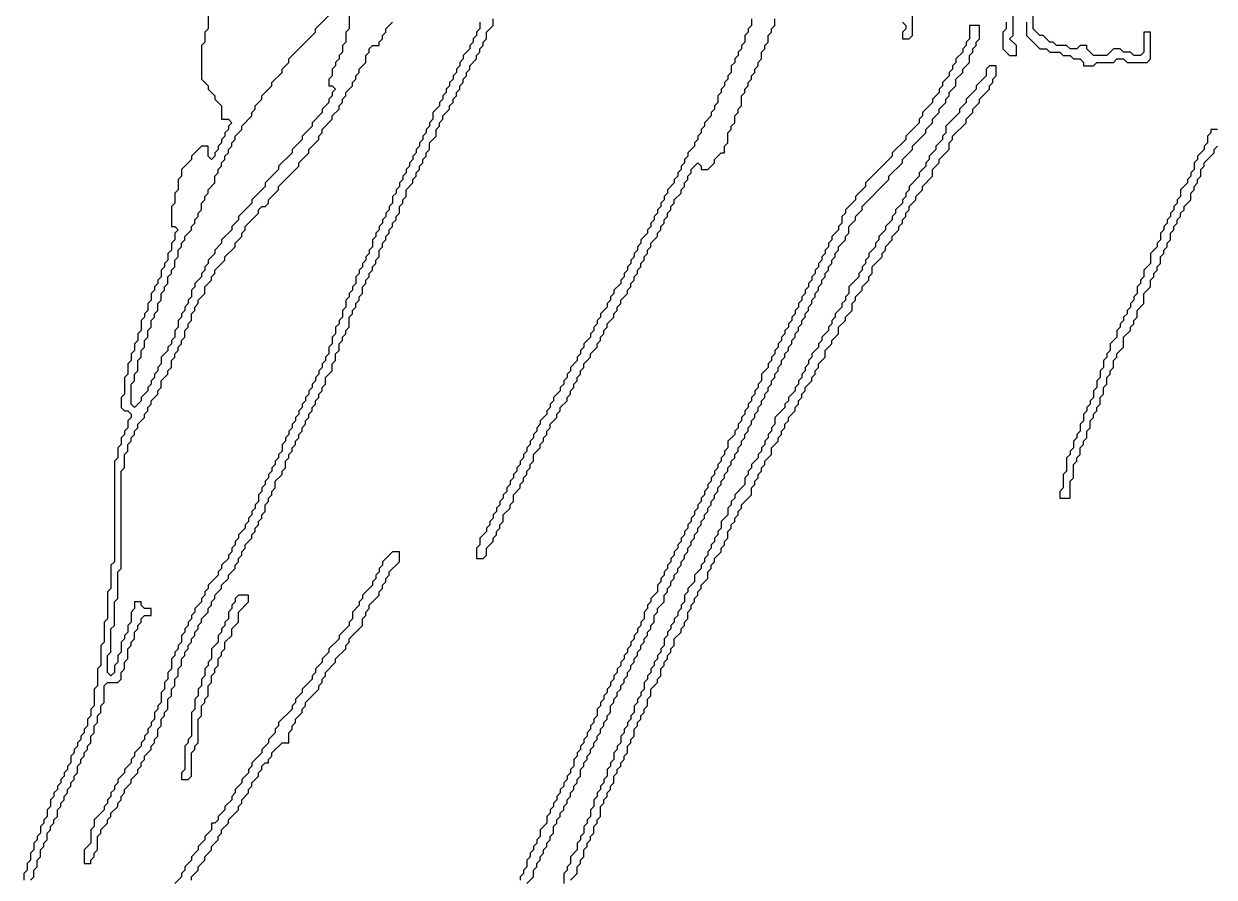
# Model space of a CAD drawing. Header units: metres. Extents: x 0 to 100, y 0 to 129.
# Drawn here: x 37.83 to 46.7, y 54.52 to 60.89 of the extents above; entities that cross this region are included whole.
import ezdxf

# ---------------------------------------------------------------- set-up
doc = ezdxf.new("R2010")
doc.units = ezdxf.units.M

msp = doc.modelspace()

# ---------------------------------------------------------------- linework, layer by layer
for points in [[(40.25, 60.975), (40.25, 60.85), (40.225, 60.825), (40.225, 60.75), (40.2, 60.725), (40.2, 60.675), (40.175, 60.65), (40.175, 60.625), (40.15, 60.6), (40.15, 60.575), (40.125, 60.55), (40.125, 60.5), (40.1, 60.475), (40.1, 60.425), (40.125, 60.425), (40.15, 60.4), (40.125, 60.375), (40.125, 60.35), (40.1, 60.325), (40.1, 60.3), (40.05, 60.25), (40.05, 60.225), (39.975, 60.15), (39.975, 60.125), (39.9, 60.05), (39.9, 60.025), (39.825, 59.95), (39.825, 59.925), (39.725, 59.825), (39.725, 59.8), (39.625, 59.7), (39.625, 59.675), (39.525, 59.575), (39.525, 59.55), (39.425, 59.45), (39.425, 59.425), (39.375, 59.375), (39.375, 59.35), (39.3, 59.275), (39.3, 59.25), (39.25, 59.2), (39.25, 59.175), (39.2, 59.125), (39.2, 59.1), (39.175, 59.075), (39.175, 59.05), (39.15, 59.025), (39.15, 59), (39.1, 58.95), (39.1, 58.925), (39.075, 58.9), (39.075, 58.85), (39.05, 58.825), (39.05, 58.8), (39.025, 58.775), (39.025, 58.75), (39, 58.725), (39, 58.7), (38.975, 58.675), (38.975, 58.625), (38.95, 58.6), (38.95, 58.55), (38.925, 58.525), (38.925, 58.5), (38.9, 58.475), (38.9, 58.45), (38.85, 58.4), (38.85, 58.35), (38.825, 58.325), (38.825, 58.3), (38.8, 58.275), (38.8, 58.25), (38.775, 58.225), (38.775, 58.2), (38.75, 58.175), (38.75, 58.15), (38.7, 58.1), (38.7, 58.075), (38.65, 58.025), (38.625, 58.05), (38.625, 58.2), (38.65, 58.225), (38.65, 58.275), (38.675, 58.3), (38.675, 58.375), (38.7, 58.4), (38.7, 58.45), (38.725, 58.475), (38.725, 58.525), (38.75, 58.55), (38.75, 58.6), (38.775, 58.625), (38.775, 58.675), (38.8, 58.7), (38.8, 58.725), (38.825, 58.75), (38.825, 58.8), (38.85, 58.825), (38.85, 58.875), (38.875, 58.9), (38.875, 58.925), (38.9, 58.95), (38.9, 59), (38.925, 59.025), (38.925, 59.05), (38.95, 59.075), (38.95, 59.125), (38.975, 59.15), (38.975, 59.2), (39, 59.225), (39, 59.25), (39.025, 59.275), (39.025, 59.3), (39.075, 59.35), (39.075, 59.375), (39.1, 59.4), (39.1, 59.425), (39.125, 59.45), (39.125, 59.475), (39.15, 59.5), (39.15, 59.55), (39.175, 59.575), (39.175, 59.6), (39.2, 59.625), (39.2, 59.65), (39.25, 59.7), (39.25, 59.75), (39.275, 59.775), (39.275, 59.8), (39.3, 59.825), (39.3, 59.85), (39.325, 59.875), (39.325, 59.9), (39.35, 59.925), (39.35, 59.95), (39.375, 59.975), (39.375, 60), (39.4, 60.025), (39.4, 60.05), (39.45, 60.1), (39.45, 60.125), (39.525, 60.2), (39.525, 60.225), (39.55, 60.25), (39.55, 60.275), (39.6, 60.325), (39.6, 60.35), (39.675, 60.425), (39.675, 60.45), (39.75, 60.525), (39.75, 60.55), (39.8, 60.6), (39.8, 60.625), (40, 60.825), (40, 60.85), (40.125, 60.975)], [(45.15, 60.9), (45.15, 60.85), (45.125, 60.825), (45.125, 60.7), (45.175, 60.65), (45.225, 60.65), (45.225, 60.725), (45.175, 60.775), (45.2, 60.8), (45.2, 60.975)], [(39.2, 60.95), (39.2, 60.85), (39.175, 60.825), (39.175, 60.75), (39.15, 60.725), (39.15, 60.475), (39.2, 60.425), (39.2, 60.4), (39.25, 60.35), (39.25, 60.325), (39.3, 60.275), (39.3, 60.175), (39.35, 60.175), (39.375, 60.15), (39.35, 60.125), (39.35, 60.1), (39.325, 60.075), (39.325, 60.05), (39.3, 60.025), (39.3, 60), (39.275, 59.975), (39.275, 59.95), (39.25, 59.925), (39.25, 59.9), (39.225, 59.875), (39.2, 59.9), (39.2, 59.975), (39.15, 59.975), (39.075, 59.9), (39.075, 59.875), (39, 59.8), (39, 59.75), (38.975, 59.725), (38.975, 59.65), (38.95, 59.625), (38.95, 59.55), (38.925, 59.525), (38.925, 59.375), (38.95, 59.375), (38.975, 59.35), (38.95, 59.325), (38.95, 59.275), (38.925, 59.25), (38.925, 59.2), (38.9, 59.175), (38.9, 59.125), (38.875, 59.1), (38.875, 59.075), (38.85, 59.05), (38.85, 59), (38.825, 58.975), (38.825, 58.95), (38.8, 58.925), (38.8, 58.9), (38.775, 58.875), (38.775, 58.825), (38.75, 58.8), (38.75, 58.75), (38.725, 58.725), (38.725, 58.7), (38.7, 58.675), (38.7, 58.6), (38.675, 58.575), (38.675, 58.525), (38.65, 58.5), (38.65, 58.45), (38.625, 58.425), (38.625, 58.375), (38.6, 58.35), (38.6, 58.275), (38.575, 58.25), (38.575, 58.125), (38.55, 58.1), (38.55, 58.025), (38.575, 58), (38.6, 58), (38.625, 57.975), (38.625, 57.95), (38.6, 57.925), (38.6, 57.875), (38.575, 57.85), (38.575, 57.825), (38.55, 57.8), (38.55, 57.75), (38.525, 57.725), (38.525, 57.65), (38.5, 57.625), (38.5, 56.875), (38.475, 56.85), (38.475, 56.675), (38.45, 56.65), (38.45, 56.45), (38.425, 56.425), (38.425, 56.275), (38.4, 56.25), (38.4, 56.1), (38.375, 56.075), (38.375, 55.95), (38.35, 55.925), (38.35, 55.8), (38.325, 55.775), (38.325, 55.725), (38.3, 55.7), (38.3, 55.65), (38.275, 55.625), (38.275, 55.6), (38.25, 55.575), (38.25, 55.55), (38.225, 55.525), (38.225, 55.5), (38.2, 55.475), (38.2, 55.45), (38.175, 55.425), (38.175, 55.375), (38.15, 55.35), (38.15, 55.325), (38.125, 55.3), (38.125, 55.275), (38.1, 55.25), (38.1, 55.225), (38.075, 55.2), (38.075, 55.175), (38.05, 55.15), (38.05, 55.125), (38.025, 55.1), (38.025, 55.05), (38, 55.025), (38, 54.975), (37.975, 54.95), (37.975, 54.925), (37.95, 54.9), (37.95, 54.85), (37.925, 54.825), (37.925, 54.8), (37.9, 54.775), (37.9, 54.725), (37.875, 54.7), (37.875, 54.65), (37.85, 54.625), (37.85, 54.575), (37.825, 54.55), (37.825, 54.5)], [(37.875, 54.5), (37.9, 54.525), (37.9, 54.575), (37.925, 54.6), (37.925, 54.65), (37.95, 54.675), (37.95, 54.725), (37.975, 54.75), (37.975, 54.775), (38, 54.8), (38, 54.85), (38.025, 54.875), (38.025, 54.9), (38.05, 54.925), (38.05, 54.95), (38.075, 54.975), (38.075, 55.025), (38.1, 55.05), (38.1, 55.075), (38.125, 55.1), (38.125, 55.125), (38.15, 55.15), (38.15, 55.175), (38.175, 55.2), (38.175, 55.225), (38.2, 55.25), (38.2, 55.275), (38.225, 55.3), (38.225, 55.35), (38.25, 55.375), (38.25, 55.4), (38.275, 55.425), (38.275, 55.45), (38.3, 55.475), (38.3, 55.5), (38.325, 55.525), (38.325, 55.575), (38.35, 55.6), (38.35, 55.65), (38.375, 55.675), (38.375, 55.725), (38.4, 55.75), (38.4, 55.8), (38.425, 55.825), (38.425, 55.95), (38.45, 55.975), (38.525, 55.975), (38.55, 56), (38.55, 56.05), (38.575, 56.075), (38.575, 56.125), (38.6, 56.15), (38.6, 56.225), (38.625, 56.25), (38.625, 56.275), (38.65, 56.3), (38.65, 56.35), (38.675, 56.375), (38.675, 56.4), (38.7, 56.425), (38.7, 56.45), (38.725, 56.475), (38.775, 56.475), (38.775, 56.525), (38.725, 56.525), (38.7, 56.55), (38.7, 56.575), (38.65, 56.575), (38.65, 56.525), (38.625, 56.5), (38.625, 56.425), (38.6, 56.4), (38.6, 56.35), (38.575, 56.325), (38.575, 56.3), (38.55, 56.275), (38.55, 56.2), (38.525, 56.175), (38.525, 56.125), (38.5, 56.1), (38.5, 56.05), (38.475, 56.025), (38.45, 56.05), (38.45, 56.175), (38.475, 56.2), (38.475, 56.375), (38.5, 56.4), (38.5, 56.575), (38.525, 56.6), (38.525, 56.8), (38.55, 56.825), (38.55, 57.55), (38.575, 57.575), (38.575, 57.675), (38.6, 57.7), (38.6, 57.75), (38.625, 57.775), (38.625, 57.8), (38.65, 57.825), (38.65, 57.85), (38.675, 57.875), (38.675, 57.9), (38.725, 57.95), (38.725, 57.975), (38.75, 58), (38.75, 58.025), (38.775, 58.05), (38.775, 58.075), (38.825, 58.125), (38.825, 58.15), (38.85, 58.175), (38.85, 58.225), (38.9, 58.275), (38.9, 58.3), (38.925, 58.325), (38.925, 58.375), (38.95, 58.4), (38.95, 58.425), (38.975, 58.45), (38.975, 58.475), (39, 58.5), (39, 58.525), (39.025, 58.55), (39.025, 58.6), (39.05, 58.625), (39.05, 58.65), (39.075, 58.675), (39.075, 58.725), (39.1, 58.75), (39.1, 58.775), (39.125, 58.8), (39.125, 58.825), (39.175, 58.875), (39.175, 58.925), (39.225, 58.975), (39.225, 59), (39.25, 59.025), (39.25, 59.05), (39.325, 59.125), (39.325, 59.15), (39.4, 59.225), (39.4, 59.25), (39.45, 59.3), (39.45, 59.325), (39.475, 59.35), (39.475, 59.375), (39.575, 59.475), (39.575, 59.5), (39.6, 59.525), (39.625, 59.525), (39.65, 59.55), (39.65, 59.575), (39.725, 59.65), (39.725, 59.675), (39.875, 59.825), (39.875, 59.85), (39.95, 59.925), (39.95, 59.95), (40.025, 60.025), (40.025, 60.05), (40.05, 60.075), (40.05, 60.1), (40.125, 60.175), (40.125, 60.2), (40.175, 60.25), (40.175, 60.275), (40.2, 60.3), (40.2, 60.325), (40.225, 60.35), (40.225, 60.375), (40.275, 60.425), (40.275, 60.45), (40.3, 60.475), (40.3, 60.5), (40.325, 60.525), (40.325, 60.55), (40.375, 60.6), (40.375, 60.65), (40.4, 60.675), (40.4, 60.7), (40.425, 60.725), (40.475, 60.725), (40.475, 60.75), (40.5, 60.775), (40.5, 60.8), (40.525, 60.825), (40.525, 60.85), (40.575, 60.9)], [(41.225, 60.9), (41.225, 60.85), (41.2, 60.825), (41.2, 60.8), (41.175, 60.775), (41.175, 60.75), (41.15, 60.725), (41.15, 60.7), (41.1, 60.65), (41.1, 60.625), (41.075, 60.6), (41.075, 60.575), (41.05, 60.55), (41.05, 60.525), (41.025, 60.5), (41.025, 60.475), (41, 60.45), (41, 60.425), (40.975, 60.4), (40.975, 60.375), (40.95, 60.35), (40.95, 60.325), (40.925, 60.3), (40.925, 60.275), (40.875, 60.225), (40.875, 60.175), (40.85, 60.15), (40.85, 60.125), (40.825, 60.1), (40.825, 60.075), (40.8, 60.05), (40.8, 60.025), (40.775, 60), (40.775, 59.975), (40.75, 59.95), (40.75, 59.925), (40.725, 59.9), (40.725, 59.875), (40.7, 59.85), (40.7, 59.825), (40.675, 59.8), (40.675, 59.775), (40.65, 59.75), (40.65, 59.725), (40.625, 59.7), (40.625, 59.675), (40.6, 59.65), (40.6, 59.625), (40.575, 59.6), (40.575, 59.55), (40.55, 59.525), (40.55, 59.5), (40.525, 59.475), (40.525, 59.45), (40.5, 59.425), (40.5, 59.4), (40.475, 59.375), (40.475, 59.35), (40.45, 59.325), (40.45, 59.3), (40.425, 59.275), (40.425, 59.225), (40.4, 59.2), (40.4, 59.175), (40.375, 59.15), (40.375, 59.125), (40.35, 59.1), (40.35, 59.075), (40.325, 59.05), (40.325, 59.025), (40.3, 59), (40.3, 58.95), (40.275, 58.925), (40.275, 58.9), (40.25, 58.875), (40.25, 58.85), (40.225, 58.825), (40.225, 58.775), (40.2, 58.75), (40.2, 58.7), (40.175, 58.675), (40.175, 58.65), (40.15, 58.625), (40.15, 58.575), (40.125, 58.55), (40.125, 58.5), (40.1, 58.475), (40.1, 58.425), (40.075, 58.4), (40.075, 58.375), (40.05, 58.35), (40.05, 58.325), (40.025, 58.3), (40.025, 58.275), (40, 58.25), (40, 58.225), (39.975, 58.2), (39.975, 58.175), (39.95, 58.15), (39.95, 58.125), (39.925, 58.1), (39.925, 58.075), (39.9, 58.05), (39.9, 58.025), (39.875, 58), (39.875, 57.975), (39.85, 57.95), (39.85, 57.925), (39.825, 57.9), (39.825, 57.875), (39.8, 57.85), (39.8, 57.825), (39.775, 57.8), (39.775, 57.775), (39.75, 57.75), (39.75, 57.7), (39.725, 57.675), (39.725, 57.65), (39.7, 57.625), (39.7, 57.6), (39.675, 57.575), (39.675, 57.55), (39.65, 57.525), (39.65, 57.5), (39.625, 57.475), (39.625, 57.45), (39.6, 57.425), (39.6, 57.4), (39.575, 57.375), (39.575, 57.325), (39.55, 57.3), (39.55, 57.275), (39.525, 57.25), (39.525, 57.225), (39.5, 57.2), (39.5, 57.175), (39.475, 57.15), (39.475, 57.125), (39.425, 57.075), (39.425, 57.05), (39.4, 57.025), (39.4, 57), (39.375, 56.975), (39.375, 56.95), (39.35, 56.925), (39.35, 56.9), (39.3, 56.85), (39.3, 56.825), (39.275, 56.8), (39.275, 56.775), (39.2, 56.7), (39.2, 56.675), (39.175, 56.65), (39.175, 56.625), (39.15, 56.6), (39.15, 56.575), (39.1, 56.525), (39.1, 56.5), (39.075, 56.475), (39.075, 56.45), (39.05, 56.425), (39.05, 56.4), (39.025, 56.375), (39.025, 56.35), (39, 56.325), (39, 56.275), (38.975, 56.25), (38.975, 56.225), (38.95, 56.2), (38.95, 56.175), (38.925, 56.15), (38.925, 56.075), (38.9, 56.05), (38.9, 56), (38.875, 55.975), (38.875, 55.925), (38.85, 55.9), (38.85, 55.825), (38.825, 55.8), (38.825, 55.775), (38.8, 55.75), (38.8, 55.7), (38.775, 55.675), (38.775, 55.65), (38.75, 55.625), (38.75, 55.6), (38.725, 55.575), (38.725, 55.55), (38.7, 55.525), (38.7, 55.5), (38.65, 55.45), (38.65, 55.425), (38.625, 55.4), (38.625, 55.375), (38.575, 55.325), (38.575, 55.3), (38.525, 55.25), (38.525, 55.225), (38.5, 55.2), (38.5, 55.175), (38.475, 55.15), (38.475, 55.125), (38.45, 55.1), (38.45, 55.075), (38.425, 55.05), (38.425, 55.025), (38.35, 54.95), (38.35, 54.9), (38.325, 54.875), (38.325, 54.775), (38.275, 54.725), (38.275, 54.625), (38.325, 54.625), (38.325, 54.65), (38.35, 54.675), (38.35, 54.7), (38.375, 54.725), (38.375, 54.825), (38.4, 54.85), (38.4, 54.875), (38.45, 54.925), (38.45, 54.95), (38.475, 54.975), (38.475, 55), (38.525, 55.05), (38.525, 55.075), (38.55, 55.1), (38.55, 55.125), (38.575, 55.15), (38.575, 55.175), (38.625, 55.225), (38.625, 55.25), (38.675, 55.3), (38.675, 55.325), (38.7, 55.35), (38.7, 55.375), (38.725, 55.4), (38.725, 55.425), (38.775, 55.475), (38.775, 55.5), (38.8, 55.525), (38.8, 55.55), (38.825, 55.575), (38.825, 55.625), (38.85, 55.65), (38.85, 55.7), (38.875, 55.725), (38.875, 55.75), (38.9, 55.775), (38.9, 55.85), (38.925, 55.875), (38.925, 55.925), (38.95, 55.95), (38.95, 56), (38.975, 56.025), (38.975, 56.075), (39, 56.1), (39, 56.15), (39.025, 56.175), (39.025, 56.2), (39.05, 56.225), (39.05, 56.25), (39.075, 56.275), (39.075, 56.3), (39.1, 56.325), (39.1, 56.35), (39.125, 56.375), (39.125, 56.4), (39.15, 56.425), (39.15, 56.45), (39.2, 56.5), (39.2, 56.525), (39.225, 56.55), (39.225, 56.575), (39.25, 56.6), (39.25, 56.625), (39.3, 56.675), (39.3, 56.7), (39.35, 56.75), (39.35, 56.775), (39.4, 56.825), (39.4, 56.85), (39.425, 56.875), (39.425, 56.9), (39.45, 56.925), (39.45, 56.95), (39.475, 56.975), (39.475, 57), (39.525, 57.05), (39.525, 57.075), (39.55, 57.1), (39.55, 57.125), (39.575, 57.15), (39.575, 57.175), (39.6, 57.2), (39.6, 57.225), (39.625, 57.25), (39.625, 57.3), (39.65, 57.325), (39.65, 57.35), (39.675, 57.375), (39.675, 57.4), (39.7, 57.425), (39.7, 57.475), (39.75, 57.525), (39.75, 57.55), (39.775, 57.575), (39.775, 57.625), (39.8, 57.65), (39.8, 57.675), (39.825, 57.7), (39.825, 57.725), (39.85, 57.75), (39.85, 57.775), (39.875, 57.8), (39.875, 57.825), (39.9, 57.85), (39.9, 57.875), (39.925, 57.9), (39.925, 57.925), (39.95, 57.95), (39.95, 57.975), (39.975, 58), (39.975, 58.025), (40, 58.05), (40, 58.075), (40.025, 58.1), (40.025, 58.125), (40.05, 58.15), (40.05, 58.175), (40.075, 58.2), (40.075, 58.25), (40.125, 58.3), (40.125, 58.35), (40.15, 58.375), (40.15, 58.425), (40.175, 58.45), (40.175, 58.5), (40.2, 58.525), (40.2, 58.55), (40.225, 58.575), (40.225, 58.6), (40.25, 58.625), (40.25, 58.7), (40.275, 58.725), (40.275, 58.75), (40.3, 58.775), (40.3, 58.8), (40.325, 58.825), (40.325, 58.85), (40.35, 58.875), (40.35, 58.925), (40.375, 58.95), (40.375, 58.975), (40.4, 59), (40.4, 59.025), (40.425, 59.05), (40.425, 59.075), (40.45, 59.1), (40.45, 59.125), (40.475, 59.15), (40.475, 59.2), (40.5, 59.225), (40.5, 59.25), (40.525, 59.275), (40.525, 59.3), (40.55, 59.325), (40.55, 59.35), (40.575, 59.375), (40.575, 59.4), (40.6, 59.425), (40.6, 59.45), (40.625, 59.475), (40.625, 59.525), (40.65, 59.55), (40.65, 59.575), (40.675, 59.6), (40.675, 59.65), (40.725, 59.7), (40.725, 59.725), (40.75, 59.75), (40.75, 59.775), (40.775, 59.8), (40.775, 59.825), (40.8, 59.85), (40.8, 59.875), (40.825, 59.9), (40.825, 59.925), (40.85, 59.95), (40.85, 60), (40.9, 60.05), (40.9, 60.1), (40.925, 60.125), (40.925, 60.15), (40.95, 60.175), (40.95, 60.2), (41, 60.25), (41, 60.275), (41.025, 60.3), (41.025, 60.325), (41.05, 60.35), (41.05, 60.375), (41.075, 60.4), (41.075, 60.425), (41.1, 60.45), (41.1, 60.475), (41.125, 60.5), (41.125, 60.525), (41.15, 60.55), (41.15, 60.575), (41.2, 60.625), (41.2, 60.65), (41.225, 60.675), (41.225, 60.7), (41.25, 60.725), (41.25, 60.75), (41.275, 60.775), (41.275, 60.825), (41.325, 60.875), (41.325, 60.925)], [(43.25, 60.925), (43.25, 60.875), (43.225, 60.85), (43.225, 60.825), (43.2, 60.8), (43.2, 60.75), (43.175, 60.725), (43.175, 60.7), (43.15, 60.675), (43.15, 60.65), (43.125, 60.625), (43.125, 60.6), (43.1, 60.575), (43.1, 60.525), (43.075, 60.5), (43.075, 60.475), (43.05, 60.45), (43.05, 60.425), (43.025, 60.4), (43.025, 60.375), (43, 60.35), (43, 60.3), (42.975, 60.275), (42.975, 60.25), (42.95, 60.225), (42.95, 60.2), (42.9, 60.15), (42.9, 60.125), (42.875, 60.1), (42.875, 60.075), (42.85, 60.05), (42.85, 60.025), (42.825, 60), (42.825, 59.975), (42.775, 59.925), (42.775, 59.9), (42.75, 59.875), (42.75, 59.85), (42.725, 59.825), (42.725, 59.8), (42.7, 59.775), (42.7, 59.75), (42.675, 59.725), (42.675, 59.7), (42.625, 59.65), (42.625, 59.625), (42.6, 59.6), (42.6, 59.575), (42.575, 59.55), (42.575, 59.525), (42.55, 59.5), (42.55, 59.475), (42.525, 59.45), (42.525, 59.425), (42.5, 59.4), (42.5, 59.375), (42.475, 59.35), (42.475, 59.325), (42.425, 59.275), (42.425, 59.25), (42.4, 59.225), (42.4, 59.2), (42.375, 59.175), (42.375, 59.15), (42.35, 59.125), (42.35, 59.1), (42.325, 59.075), (42.325, 59.05), (42.3, 59.025), (42.3, 59), (42.275, 58.975), (42.275, 58.95), (42.225, 58.9), (42.225, 58.875), (42.2, 58.85), (42.2, 58.825), (42.175, 58.8), (42.175, 58.775), (42.125, 58.725), (42.125, 58.7), (42.1, 58.675), (42.1, 58.65), (42.075, 58.625), (42.075, 58.6), (42.05, 58.575), (42.05, 58.55), (42, 58.5), (42, 58.475), (41.975, 58.45), (41.975, 58.425), (41.95, 58.4), (41.95, 58.375), (41.9, 58.325), (41.9, 58.3), (41.875, 58.275), (41.875, 58.25), (41.85, 58.225), (41.85, 58.2), (41.825, 58.175), (41.825, 58.15), (41.775, 58.1), (41.775, 58.075), (41.75, 58.05), (41.75, 58.025), (41.725, 58), (41.725, 57.975), (41.675, 57.925), (41.675, 57.9), (41.65, 57.875), (41.65, 57.85), (41.625, 57.825), (41.625, 57.8), (41.6, 57.775), (41.6, 57.75), (41.575, 57.725), (41.575, 57.7), (41.55, 57.675), (41.55, 57.65), (41.525, 57.625), (41.525, 57.6), (41.5, 57.575), (41.5, 57.55), (41.475, 57.525), (41.475, 57.5), (41.45, 57.475), (41.45, 57.45), (41.425, 57.425), (41.425, 57.4), (41.4, 57.375), (41.4, 57.35), (41.375, 57.325), (41.375, 57.3), (41.35, 57.275), (41.35, 57.25), (41.325, 57.225), (41.325, 57.2), (41.3, 57.175), (41.3, 57.15), (41.275, 57.125), (41.275, 57.1), (41.225, 57.05), (41.225, 57), (41.2, 56.975), (41.2, 56.9), (41.25, 56.9), (41.275, 56.925), (41.275, 56.975), (41.325, 57.025), (41.325, 57.05), (41.35, 57.075), (41.35, 57.1), (41.375, 57.125), (41.375, 57.15), (41.4, 57.175), (41.4, 57.225), (41.45, 57.275), (41.45, 57.3), (41.475, 57.325), (41.475, 57.375), (41.525, 57.425), (41.525, 57.45), (41.55, 57.475), (41.55, 57.5), (41.575, 57.525), (41.575, 57.55), (41.6, 57.575), (41.6, 57.6), (41.625, 57.625), (41.625, 57.675), (41.675, 57.725), (41.675, 57.75), (41.7, 57.775), (41.7, 57.8), (41.725, 57.825), (41.725, 57.85), (41.75, 57.875), (41.75, 57.9), (41.8, 57.95), (41.8, 57.975), (41.825, 58), (41.825, 58.025), (41.875, 58.075), (41.875, 58.1), (41.9, 58.125), (41.9, 58.15), (41.925, 58.175), (41.925, 58.2), (41.95, 58.225), (41.95, 58.25), (41.975, 58.275), (41.975, 58.3), (42, 58.325), (42, 58.35), (42.05, 58.4), (42.05, 58.425), (42.1, 58.475), (42.1, 58.5), (42.125, 58.525), (42.125, 58.55), (42.15, 58.575), (42.15, 58.6), (42.175, 58.625), (42.175, 58.65), (42.225, 58.7), (42.225, 58.725), (42.25, 58.75), (42.25, 58.775), (42.275, 58.8), (42.275, 58.825), (42.325, 58.875), (42.325, 58.9), (42.35, 58.925), (42.35, 58.95), (42.375, 58.975), (42.375, 59), (42.4, 59.025), (42.4, 59.05), (42.425, 59.075), (42.425, 59.1), (42.45, 59.125), (42.45, 59.15), (42.475, 59.175), (42.475, 59.2), (42.5, 59.225), (42.5, 59.25), (42.55, 59.3), (42.55, 59.325), (42.575, 59.35), (42.575, 59.375), (42.6, 59.4), (42.6, 59.425), (42.625, 59.45), (42.625, 59.475), (42.65, 59.5), (42.65, 59.525), (42.675, 59.55), (42.675, 59.575), (42.725, 59.625), (42.725, 59.65), (42.75, 59.675), (42.75, 59.7), (42.775, 59.725), (42.775, 59.75), (42.8, 59.775), (42.8, 59.8), (42.85, 59.85), (42.875, 59.825), (42.875, 59.8), (42.925, 59.8), (42.975, 59.85), (42.975, 59.875), (43.025, 59.925), (43.05, 59.925), (43.05, 59.975), (43.075, 60), (43.075, 60.075), (43.1, 60.1), (43.1, 60.125), (43.125, 60.15), (43.125, 60.2), (43.15, 60.225), (43.15, 60.25), (43.175, 60.275), (43.175, 60.35), (43.2, 60.375), (43.2, 60.4), (43.225, 60.425), (43.225, 60.45), (43.25, 60.475), (43.25, 60.5), (43.275, 60.525), (43.275, 60.55), (43.3, 60.575), (43.3, 60.6), (43.325, 60.625), (43.325, 60.675), (43.35, 60.7), (43.35, 60.725), (43.375, 60.75), (43.375, 60.8), (43.4, 60.825), (43.4, 60.85), (43.425, 60.875), (43.425, 60.925)], [(44.375, 60.9), (44.4, 60.875), (44.4, 60.85), (44.375, 60.825), (44.375, 60.775), (44.425, 60.775), (44.45, 60.8), (44.45, 60.95)], [(45.3, 60.9), (45.3, 60.8), (45.4, 60.7), (45.45, 60.7), (45.475, 60.675), (45.55, 60.675), (45.575, 60.65), (45.625, 60.65), (45.65, 60.625), (45.7, 60.625), (45.725, 60.6), (45.725, 60.575), (45.8, 60.575), (45.825, 60.6), (45.95, 60.6), (45.975, 60.625), (46.025, 60.625), (46.05, 60.6), (46.2, 60.6), (46.225, 60.625), (46.225, 60.825), (46.175, 60.825), (46.175, 60.675), (46.15, 60.65), (46.1, 60.65), (46.075, 60.675), (46.025, 60.675), (46, 60.7), (45.95, 60.7), (45.9, 60.65), (45.8, 60.65), (45.75, 60.7), (45.75, 60.725), (45.7, 60.725), (45.675, 60.7), (45.625, 60.7), (45.6, 60.725), (45.525, 60.725), (45.5, 60.75), (45.475, 60.75), (45.425, 60.8), (45.4, 60.8), (45.35, 60.85), (45.35, 60.95)], [(41.575, 54.475), (41.625, 54.525), (41.625, 54.575), (41.65, 54.6), (41.65, 54.625), (41.675, 54.65), (41.675, 54.675), (41.7, 54.7), (41.7, 54.725), (41.725, 54.75), (41.725, 54.775), (41.75, 54.8), (41.75, 54.825), (41.775, 54.85), (41.775, 54.9), (41.8, 54.925), (41.8, 54.95), (41.825, 54.975), (41.825, 55), (41.85, 55.025), (41.85, 55.05), (41.875, 55.075), (41.875, 55.1), (41.9, 55.125), (41.9, 55.15), (41.925, 55.175), (41.925, 55.2), (41.95, 55.225), (41.95, 55.25), (41.975, 55.275), (41.975, 55.325), (42, 55.35), (42, 55.375), (42.025, 55.4), (42.025, 55.425), (42.05, 55.45), (42.05, 55.475), (42.075, 55.5), (42.075, 55.525), (42.1, 55.55), (42.1, 55.575), (42.125, 55.6), (42.125, 55.625), (42.15, 55.65), (42.15, 55.675), (42.175, 55.7), (42.175, 55.725), (42.2, 55.75), (42.2, 55.8), (42.225, 55.825), (42.225, 55.85), (42.25, 55.875), (42.25, 55.9), (42.275, 55.925), (42.275, 55.95), (42.3, 55.975), (42.3, 56), (42.325, 56.025), (42.325, 56.05), (42.35, 56.075), (42.35, 56.1), (42.375, 56.125), (42.375, 56.15), (42.4, 56.175), (42.4, 56.2), (42.425, 56.225), (42.425, 56.25), (42.45, 56.275), (42.45, 56.3), (42.475, 56.325), (42.475, 56.35), (42.5, 56.375), (42.5, 56.4), (42.525, 56.425), (42.525, 56.475), (42.55, 56.5), (42.55, 56.525), (42.6, 56.575), (42.6, 56.625), (42.625, 56.65), (42.625, 56.675), (42.65, 56.7), (42.65, 56.725), (42.675, 56.75), (42.675, 56.775), (42.7, 56.8), (42.7, 56.825), (42.725, 56.85), (42.725, 56.875), (42.75, 56.9), (42.75, 56.925), (42.775, 56.95), (42.775, 56.975), (42.8, 57), (42.8, 57.025), (42.825, 57.05), (42.825, 57.075), (42.85, 57.1), (42.85, 57.125), (42.875, 57.15), (42.875, 57.175), (42.9, 57.2), (42.9, 57.225), (42.925, 57.25), (42.925, 57.275), (42.95, 57.3), (42.95, 57.325), (42.975, 57.35), (42.975, 57.375), (43, 57.4), (43, 57.425), (43.025, 57.45), (43.025, 57.475), (43.05, 57.5), (43.05, 57.525), (43.075, 57.55), (43.075, 57.575), (43.1, 57.6), (43.1, 57.625), (43.125, 57.65), (43.125, 57.675), (43.15, 57.7), (43.15, 57.725), (43.175, 57.75), (43.175, 57.775), (43.2, 57.8), (43.2, 57.825), (43.225, 57.85), (43.225, 57.875), (43.25, 57.9), (43.25, 57.925), (43.275, 57.95), (43.275, 57.975), (43.3, 58), (43.3, 58.025), (43.325, 58.05), (43.325, 58.075), (43.35, 58.1), (43.35, 58.125), (43.375, 58.15), (43.375, 58.175), (43.4, 58.2), (43.4, 58.225), (43.425, 58.25), (43.425, 58.275), (43.45, 58.3), (43.45, 58.325), (43.475, 58.35), (43.475, 58.375), (43.5, 58.4), (43.5, 58.425), (43.525, 58.45), (43.525, 58.475), (43.55, 58.5), (43.55, 58.525), (43.575, 58.55), (43.575, 58.575), (43.6, 58.6), (43.6, 58.625), (43.625, 58.65), (43.625, 58.675), (43.65, 58.7), (43.65, 58.725), (43.675, 58.75), (43.675, 58.775), (43.7, 58.8), (43.7, 58.825), (43.725, 58.85), (43.725, 58.875), (43.75, 58.9), (43.75, 58.925), (43.775, 58.95), (43.775, 58.975), (43.8, 59), (43.8, 59.025), (43.825, 59.05), (43.825, 59.075), (43.85, 59.1), (43.85, 59.125), (43.875, 59.15), (43.875, 59.175), (43.9, 59.2), (43.9, 59.225), (43.95, 59.275), (43.95, 59.3), (43.975, 59.325), (43.975, 59.375), (44.025, 59.425), (44.025, 59.45), (44.075, 59.5), (44.075, 59.525), (44.275, 59.725), (44.275, 59.75), (44.375, 59.85), (44.375, 59.875), (44.45, 59.95), (44.45, 59.975), (44.55, 60.075), (44.55, 60.1), (44.6, 60.15), (44.6, 60.175), (44.65, 60.225), (44.65, 60.25), (44.7, 60.3), (44.7, 60.325), (44.725, 60.35), (44.725, 60.375), (44.775, 60.425), (44.775, 60.475), (44.825, 60.525), (44.825, 60.55), (44.875, 60.6), (44.875, 60.65), (44.9, 60.675), (44.9, 60.7), (44.925, 60.725), (44.925, 60.75), (44.95, 60.775), (44.95, 60.875), (44.875, 60.875), (44.875, 60.775), (44.85, 60.75), (44.85, 60.725), (44.825, 60.7), (44.825, 60.675), (44.775, 60.625), (44.775, 60.6), (44.75, 60.575), (44.75, 60.55), (44.725, 60.525), (44.725, 60.5), (44.675, 60.45), (44.675, 60.425), (44.65, 60.4), (44.65, 60.375), (44.6, 60.325), (44.6, 60.3), (44.525, 60.225), (44.525, 60.2), (44.5, 60.175), (44.5, 60.15), (44.4, 60.05), (44.4, 60.025), (44.3, 59.925), (44.3, 59.9), (44.1, 59.7), (44.1, 59.675), (44.025, 59.6), (44.025, 59.575), (43.95, 59.5), (43.95, 59.475), (43.925, 59.45), (43.925, 59.4), (43.9, 59.375), (43.9, 59.35), (43.85, 59.3), (43.85, 59.275), (43.825, 59.25), (43.825, 59.225), (43.8, 59.2), (43.8, 59.175), (43.775, 59.15), (43.775, 59.125), (43.75, 59.1), (43.75, 59.075), (43.725, 59.05), (43.725, 59.025), (43.7, 59), (43.7, 58.975), (43.675, 58.95), (43.675, 58.925), (43.65, 58.9), (43.65, 58.875), (43.625, 58.85), (43.625, 58.825), (43.6, 58.8), (43.6, 58.775), (43.575, 58.75), (43.575, 58.725), (43.55, 58.7), (43.55, 58.675), (43.525, 58.65), (43.525, 58.625), (43.5, 58.6), (43.5, 58.575), (43.475, 58.55), (43.475, 58.525), (43.45, 58.5), (43.45, 58.475), (43.425, 58.45), (43.425, 58.425), (43.4, 58.4), (43.4, 58.375), (43.375, 58.35), (43.375, 58.325), (43.325, 58.275), (43.325, 58.225), (43.3, 58.2), (43.3, 58.175), (43.275, 58.15), (43.275, 58.125), (43.25, 58.1), (43.25, 58.075), (43.225, 58.05), (43.225, 58.025), (43.2, 58), (43.2, 57.975), (43.175, 57.95), (43.175, 57.925), (43.15, 57.9), (43.15, 57.875), (43.125, 57.85), (43.125, 57.825), (43.075, 57.775), (43.075, 57.725), (43.05, 57.7), (43.05, 57.675), (43.025, 57.65), (43.025, 57.625), (43, 57.6), (43, 57.575), (42.975, 57.55), (42.975, 57.525), (42.95, 57.5), (42.95, 57.475), (42.925, 57.45), (42.925, 57.425), (42.9, 57.4), (42.9, 57.375), (42.875, 57.35), (42.875, 57.325), (42.85, 57.3), (42.85, 57.275), (42.825, 57.25), (42.825, 57.225), (42.8, 57.2), (42.8, 57.175), (42.775, 57.15), (42.775, 57.125), (42.75, 57.1), (42.75, 57.075), (42.725, 57.05), (42.725, 57.025), (42.7, 57), (42.7, 56.975), (42.675, 56.95), (42.675, 56.925), (42.65, 56.9), (42.65, 56.875), (42.625, 56.85), (42.625, 56.825), (42.6, 56.8), (42.6, 56.775), (42.575, 56.75), (42.575, 56.725), (42.55, 56.7), (42.55, 56.65), (42.5, 56.6), (42.5, 56.575), (42.475, 56.55), (42.475, 56.525), (42.45, 56.5), (42.45, 56.45), (42.425, 56.425), (42.425, 56.4), (42.4, 56.375), (42.4, 56.35), (42.375, 56.325), (42.375, 56.3), (42.35, 56.275), (42.35, 56.25), (42.325, 56.225), (42.325, 56.2), (42.3, 56.175), (42.3, 56.15), (42.275, 56.125), (42.275, 56.1), (42.25, 56.075), (42.25, 56.05), (42.225, 56.025), (42.225, 56), (42.2, 55.975), (42.2, 55.95), (42.175, 55.925), (42.175, 55.9), (42.15, 55.875), (42.15, 55.85), (42.125, 55.825), (42.125, 55.8), (42.1, 55.775), (42.1, 55.725), (42.075, 55.7), (42.075, 55.675), (42.05, 55.65), (42.05, 55.625), (42.025, 55.6), (42.025, 55.575), (42, 55.55), (42, 55.525), (41.975, 55.5), (41.975, 55.475), (41.95, 55.45), (41.95, 55.425), (41.925, 55.4), (41.925, 55.35), (41.9, 55.325), (41.9, 55.3), (41.875, 55.275), (41.875, 55.25), (41.85, 55.225), (41.85, 55.2), (41.825, 55.175), (41.825, 55.15), (41.8, 55.125), (41.8, 55.1), (41.775, 55.075), (41.775, 55.05), (41.75, 55.025), (41.75, 55), (41.725, 54.975), (41.725, 54.925), (41.675, 54.875), (41.675, 54.825), (41.65, 54.8), (41.65, 54.775), (41.625, 54.75), (41.625, 54.725), (41.6, 54.7), (41.6, 54.675), (41.575, 54.65), (41.575, 54.6), (41.55, 54.575), (41.55, 54.55), (41.525, 54.525), (41.525, 54.5)], [(45.025, 60.575), (45, 60.55), (45, 60.5), (44.925, 60.425), (44.925, 60.4), (44.85, 60.325), (44.85, 60.3), (44.8, 60.25), (44.8, 60.225), (44.7, 60.125), (44.7, 60.075), (44.675, 60.05), (44.675, 60.025), (44.625, 59.975), (44.625, 59.95), (44.575, 59.9), (44.575, 59.875), (44.55, 59.85), (44.55, 59.825), (44.5, 59.775), (44.5, 59.75), (44.425, 59.675), (44.425, 59.65), (44.4, 59.625), (44.4, 59.6), (44.375, 59.575), (44.375, 59.55), (44.325, 59.5), (44.325, 59.475), (44.3, 59.45), (44.3, 59.425), (44.25, 59.375), (44.25, 59.35), (44.2, 59.3), (44.2, 59.275), (44.175, 59.25), (44.175, 59.225), (44.125, 59.175), (44.125, 59.15), (44.1, 59.125), (44.1, 59.1), (44.075, 59.075), (44.075, 59.05), (44.05, 59.025), (44.05, 59), (43.975, 58.925), (43.975, 58.875), (43.95, 58.85), (43.95, 58.825), (43.925, 58.8), (43.925, 58.775), (43.875, 58.725), (43.875, 58.7), (43.85, 58.675), (43.85, 58.65), (43.825, 58.625), (43.825, 58.6), (43.775, 58.55), (43.775, 58.525), (43.75, 58.5), (43.75, 58.475), (43.7, 58.425), (43.7, 58.4), (43.675, 58.375), (43.675, 58.35), (43.65, 58.325), (43.65, 58.3), (43.625, 58.275), (43.625, 58.25), (43.6, 58.225), (43.6, 58.2), (43.575, 58.175), (43.575, 58.15), (43.525, 58.1), (43.525, 58.075), (43.5, 58.05), (43.5, 58.025), (43.425, 57.95), (43.425, 57.9), (43.4, 57.875), (43.4, 57.85), (43.375, 57.825), (43.375, 57.8), (43.35, 57.775), (43.35, 57.75), (43.325, 57.725), (43.325, 57.7), (43.3, 57.675), (43.3, 57.65), (43.25, 57.6), (43.25, 57.575), (43.225, 57.55), (43.225, 57.525), (43.2, 57.5), (43.2, 57.45), (43.125, 57.375), (43.125, 57.35), (43.1, 57.325), (43.1, 57.3), (43.075, 57.275), (43.075, 57.225), (43.025, 57.175), (43.025, 57.125), (43, 57.1), (43, 57.075), (42.975, 57.05), (42.975, 57.025), (42.95, 57), (42.95, 56.975), (42.925, 56.95), (42.925, 56.925), (42.9, 56.9), (42.9, 56.875), (42.875, 56.85), (42.875, 56.825), (42.825, 56.775), (42.825, 56.725), (42.775, 56.675), (42.775, 56.65), (42.75, 56.625), (42.75, 56.575), (42.725, 56.55), (42.725, 56.525), (42.7, 56.5), (42.7, 56.475), (42.675, 56.45), (42.675, 56.425), (42.65, 56.4), (42.65, 56.375), (42.625, 56.35), (42.625, 56.325), (42.6, 56.3), (42.6, 56.25), (42.575, 56.225), (42.575, 56.2), (42.55, 56.175), (42.55, 56.15), (42.525, 56.125), (42.525, 56.1), (42.5, 56.075), (42.5, 56.05), (42.475, 56.025), (42.475, 56), (42.45, 55.975), (42.45, 55.925), (42.425, 55.9), (42.425, 55.875), (42.4, 55.85), (42.4, 55.825), (42.375, 55.8), (42.375, 55.75), (42.35, 55.725), (42.35, 55.7), (42.325, 55.675), (42.325, 55.65), (42.3, 55.625), (42.3, 55.6), (42.275, 55.575), (42.275, 55.525), (42.25, 55.5), (42.25, 55.475), (42.225, 55.45), (42.225, 55.4), (42.2, 55.375), (42.2, 55.35), (42.175, 55.325), (42.175, 55.275), (42.15, 55.25), (42.15, 55.225), (42.125, 55.2), (42.125, 55.175), (42.1, 55.15), (42.1, 55.125), (42.075, 55.1), (42.075, 55.05), (42.05, 55.025), (42.05, 54.975), (42.025, 54.95), (42.025, 54.925), (42, 54.9), (42, 54.85), (41.975, 54.825), (41.975, 54.8), (41.95, 54.775), (41.95, 54.725), (41.9, 54.675), (41.9, 54.625), (41.875, 54.6), (41.875, 54.575), (41.85, 54.55), (41.85, 54.475)], [(41.9, 54.5), (41.95, 54.55), (41.95, 54.6), (41.975, 54.625), (41.975, 54.65), (42, 54.675), (42, 54.725), (42.025, 54.75), (42.025, 54.775), (42.05, 54.8), (42.05, 54.825), (42.075, 54.85), (42.075, 54.9), (42.1, 54.925), (42.1, 54.95), (42.125, 54.975), (42.125, 55.05), (42.15, 55.075), (42.15, 55.1), (42.175, 55.125), (42.175, 55.15), (42.2, 55.175), (42.2, 55.2), (42.225, 55.225), (42.225, 55.275), (42.25, 55.3), (42.25, 55.325), (42.275, 55.35), (42.275, 55.375), (42.3, 55.4), (42.3, 55.425), (42.325, 55.45), (42.325, 55.5), (42.35, 55.525), (42.35, 55.55), (42.375, 55.575), (42.375, 55.625), (42.4, 55.65), (42.4, 55.675), (42.425, 55.7), (42.425, 55.725), (42.45, 55.75), (42.45, 55.775), (42.475, 55.8), (42.475, 55.85), (42.5, 55.875), (42.5, 55.925), (42.55, 55.975), (42.55, 56), (42.575, 56.025), (42.575, 56.075), (42.6, 56.1), (42.6, 56.125), (42.625, 56.15), (42.625, 56.175), (42.65, 56.2), (42.65, 56.225), (42.675, 56.25), (42.675, 56.3), (42.725, 56.35), (42.725, 56.375), (42.75, 56.4), (42.75, 56.425), (42.775, 56.45), (42.775, 56.5), (42.8, 56.525), (42.8, 56.55), (42.825, 56.575), (42.825, 56.6), (42.85, 56.625), (42.85, 56.65), (42.875, 56.675), (42.875, 56.7), (42.925, 56.75), (42.925, 56.8), (42.95, 56.825), (42.95, 56.85), (42.975, 56.875), (42.975, 56.9), (43.025, 56.95), (43.025, 56.975), (43.05, 57), (43.05, 57.025), (43.075, 57.05), (43.075, 57.1), (43.1, 57.125), (43.1, 57.15), (43.125, 57.175), (43.125, 57.2), (43.15, 57.225), (43.15, 57.25), (43.175, 57.275), (43.175, 57.3), (43.25, 57.375), (43.25, 57.425), (43.275, 57.45), (43.275, 57.475), (43.3, 57.5), (43.3, 57.525), (43.325, 57.55), (43.325, 57.575), (43.35, 57.6), (43.35, 57.625), (43.4, 57.675), (43.4, 57.725), (43.45, 57.775), (43.45, 57.8), (43.475, 57.825), (43.475, 57.85), (43.5, 57.875), (43.5, 57.9), (43.525, 57.925), (43.525, 57.95), (43.575, 58), (43.575, 58.025), (43.6, 58.05), (43.6, 58.075), (43.625, 58.1), (43.625, 58.125), (43.65, 58.15), (43.65, 58.175), (43.7, 58.225), (43.7, 58.25), (43.725, 58.275), (43.725, 58.3), (43.75, 58.325), (43.75, 58.35), (43.8, 58.4), (43.8, 58.45), (43.85, 58.5), (43.85, 58.525), (43.9, 58.575), (43.9, 58.625), (43.95, 58.675), (43.95, 58.7), (44, 58.75), (44, 58.8), (44.025, 58.825), (44.025, 58.85), (44.075, 58.9), (44.075, 58.925), (44.125, 58.975), (44.125, 59), (44.15, 59.025), (44.15, 59.075), (44.225, 59.15), (44.225, 59.175), (44.25, 59.2), (44.25, 59.225), (44.3, 59.275), (44.3, 59.3), (44.35, 59.35), (44.35, 59.375), (44.375, 59.4), (44.375, 59.425), (44.4, 59.45), (44.4, 59.475), (44.425, 59.5), (44.425, 59.525), (44.475, 59.575), (44.475, 59.6), (44.525, 59.65), (44.525, 59.675), (44.6, 59.75), (44.6, 59.8), (44.65, 59.85), (44.65, 59.875), (44.725, 59.95), (44.725, 60), (44.75, 60.025), (44.75, 60.05), (44.85, 60.15), (44.85, 60.175), (44.9, 60.225), (44.9, 60.25), (44.95, 60.3), (44.95, 60.325), (45.025, 60.4), (45.025, 60.425), (45.05, 60.45), (45.05, 60.475), (45.075, 60.5), (45.075, 60.575), (45.025, 60.575)], [(46.675, 60.1), (46.675, 60.075), (46.65, 60.05), (46.65, 60), (46.625, 59.975), (46.625, 59.95), (46.575, 59.9), (46.575, 59.875), (46.55, 59.85), (46.55, 59.8), (46.525, 59.775), (46.525, 59.75), (46.5, 59.725), (46.5, 59.7), (46.45, 59.65), (46.45, 59.6), (46.425, 59.575), (46.425, 59.55), (46.4, 59.525), (46.4, 59.5), (46.375, 59.475), (46.375, 59.45), (46.35, 59.425), (46.35, 59.4), (46.325, 59.375), (46.325, 59.35), (46.3, 59.325), (46.3, 59.275), (46.275, 59.25), (46.275, 59.225), (46.225, 59.175), (46.225, 59.1), (46.175, 59.05), (46.175, 59), (46.15, 58.975), (46.15, 58.95), (46.125, 58.925), (46.125, 58.875), (46.1, 58.85), (46.1, 58.825), (46.075, 58.8), (46.075, 58.775), (46.05, 58.75), (46.05, 58.725), (46.025, 58.7), (46.025, 58.675), (46, 58.65), (46, 58.625), (45.975, 58.6), (45.975, 58.55), (45.925, 58.5), (45.925, 58.45), (45.9, 58.425), (45.9, 58.4), (45.875, 58.375), (45.875, 58.325), (45.85, 58.3), (45.85, 58.25), (45.825, 58.225), (45.825, 58.175), (45.8, 58.15), (45.8, 58.1), (45.775, 58.075), (45.775, 58.05), (45.75, 58.025), (45.75, 58), (45.725, 57.975), (45.725, 57.925), (45.7, 57.9), (45.7, 57.85), (45.675, 57.825), (45.675, 57.8), (45.65, 57.775), (45.65, 57.725), (45.625, 57.7), (45.625, 57.675), (45.6, 57.65), (45.6, 57.55), (45.575, 57.525), (45.575, 57.425), (45.55, 57.4), (45.55, 57.35), (45.625, 57.35), (45.625, 57.475), (45.65, 57.5), (45.65, 57.6), (45.675, 57.625), (45.675, 57.65), (45.7, 57.675), (45.7, 57.725), (45.725, 57.75), (45.725, 57.775), (45.75, 57.8), (45.75, 57.85), (45.775, 57.875), (45.775, 57.925), (45.8, 57.95), (45.8, 57.975), (45.825, 58), (45.825, 58.025), (45.85, 58.05), (45.85, 58.1), (45.875, 58.125), (45.875, 58.175), (45.9, 58.2), (45.9, 58.25), (45.925, 58.275), (45.925, 58.3), (45.95, 58.325), (45.95, 58.375), (45.975, 58.4), (45.975, 58.425), (46.025, 58.475), (46.025, 58.55), (46.075, 58.6), (46.075, 58.625), (46.1, 58.65), (46.1, 58.675), (46.125, 58.7), (46.125, 58.75), (46.175, 58.8), (46.175, 58.875), (46.225, 58.925), (46.225, 58.975), (46.25, 59), (46.25, 59.025), (46.275, 59.05), (46.275, 59.075), (46.3, 59.1), (46.3, 59.15), (46.325, 59.175), (46.325, 59.2), (46.35, 59.225), (46.35, 59.25), (46.375, 59.275), (46.375, 59.325), (46.4, 59.35), (46.4, 59.375), (46.425, 59.4), (46.425, 59.425), (46.45, 59.45), (46.45, 59.475), (46.475, 59.5), (46.475, 59.525), (46.525, 59.575), (46.525, 59.625), (46.55, 59.65), (46.55, 59.675), (46.575, 59.7), (46.575, 59.725), (46.6, 59.75), (46.6, 59.8), (46.625, 59.825), (46.625, 59.85), (46.7, 59.925), (46.7, 59.95), (46.725, 59.975)], [(46.725, 60.1), (46.675, 60.1)], [(39.075, 54.5), (39.075, 54.525), (39.125, 54.575), (39.125, 54.6), (39.175, 54.65), (39.175, 54.675), (39.225, 54.725), (39.225, 54.75), (39.275, 54.8), (39.275, 54.825), (39.3, 54.85), (39.3, 54.875), (39.35, 54.925), (39.35, 54.95), (39.425, 55.025), (39.425, 55.05), (39.45, 55.075), (39.45, 55.1), (39.5, 55.15), (39.5, 55.175), (39.525, 55.2), (39.525, 55.225), (39.575, 55.275), (39.575, 55.3), (39.6, 55.325), (39.6, 55.35), (39.625, 55.375), (39.65, 55.375), (39.65, 55.4), (39.675, 55.425), (39.675, 55.45), (39.75, 55.525), (39.8, 55.525), (39.8, 55.6), (39.825, 55.625), (39.825, 55.65), (39.85, 55.675), (39.85, 55.7), (39.9, 55.75), (39.9, 55.775), (39.925, 55.8), (39.925, 55.825), (40.025, 55.925), (40.025, 55.95), (40.05, 55.975), (40.05, 56), (40.075, 56.025), (40.075, 56.05), (40.15, 56.125), (40.15, 56.15), (40.225, 56.225), (40.225, 56.25), (40.25, 56.275), (40.25, 56.3), (40.35, 56.4), (40.35, 56.45), (40.375, 56.475), (40.375, 56.5), (40.4, 56.525), (40.4, 56.55), (40.475, 56.625), (40.475, 56.65), (40.5, 56.675), (40.5, 56.7), (40.525, 56.725), (40.525, 56.75), (40.55, 56.775), (40.55, 56.8), (40.625, 56.875), (40.625, 56.95), (40.575, 56.95), (40.5, 56.875), (40.5, 56.85), (40.475, 56.825), (40.475, 56.8), (40.45, 56.775), (40.45, 56.75), (40.425, 56.725), (40.425, 56.7), (40.35, 56.625), (40.35, 56.6), (40.325, 56.575), (40.325, 56.55), (40.275, 56.5), (40.275, 56.45), (40.25, 56.425), (40.25, 56.4), (40.175, 56.325), (40.175, 56.3), (40.1, 56.225), (40.1, 56.2), (40.05, 56.15), (40.05, 56.125), (40, 56.075), (40, 56.05), (39.975, 56.025), (39.975, 56), (39.9, 55.925), (39.9, 55.9), (39.85, 55.85), (39.85, 55.825), (39.825, 55.8), (39.825, 55.775), (39.725, 55.675), (39.725, 55.65), (39.7, 55.625), (39.7, 55.6), (39.65, 55.55), (39.65, 55.525), (39.6, 55.475), (39.6, 55.45), (39.525, 55.375), (39.525, 55.35), (39.5, 55.325), (39.5, 55.3), (39.45, 55.25), (39.45, 55.225), (39.4, 55.175), (39.4, 55.15), (39.375, 55.125), (39.375, 55.1), (39.325, 55.05), (39.325, 55.025), (39.275, 54.975), (39.275, 54.95), (39.25, 54.925), (39.225, 54.925), (39.225, 54.875), (39.175, 54.825), (39.175, 54.8), (39.125, 54.75), (39.125, 54.725), (39.075, 54.675), (39.075, 54.65), (39.025, 54.6), (39.025, 54.575), (39, 54.55), (39, 54.525), (38.95, 54.475)], [(39.425, 56.625), (39.4, 56.6), (39.4, 56.575), (39.375, 56.55), (39.375, 56.525), (39.35, 56.5), (39.35, 56.45), (39.325, 56.425), (39.325, 56.4), (39.3, 56.375), (39.3, 56.35), (39.275, 56.325), (39.275, 56.275), (39.225, 56.225), (39.225, 56.15), (39.2, 56.125), (39.2, 56.1), (39.175, 56.075), (39.175, 56.025), (39.15, 56), (39.15, 55.95), (39.125, 55.925), (39.125, 55.875), (39.1, 55.85), (39.1, 55.775), (39.075, 55.75), (39.075, 55.575), (39.05, 55.55), (39.05, 55.525), (39.025, 55.5), (39.025, 55.325), (39, 55.3), (39, 55.25), (39.05, 55.25), (39.075, 55.275), (39.075, 55.45), (39.1, 55.475), (39.1, 55.5), (39.125, 55.525), (39.125, 55.7), (39.15, 55.725), (39.15, 55.8), (39.175, 55.825), (39.175, 55.85), (39.2, 55.875), (39.2, 55.95), (39.225, 55.975), (39.225, 56.025), (39.25, 56.05), (39.25, 56.075), (39.275, 56.1), (39.275, 56.15), (39.3, 56.175), (39.3, 56.2), (39.325, 56.225), (39.325, 56.275), (39.375, 56.325), (39.375, 56.375), (39.425, 56.425), (39.425, 56.5), (39.5, 56.575), (39.5, 56.625), (39.425, 56.625)]]:
    msp.add_lwpolyline(points)

doc.saveas('drawing.dxf')
